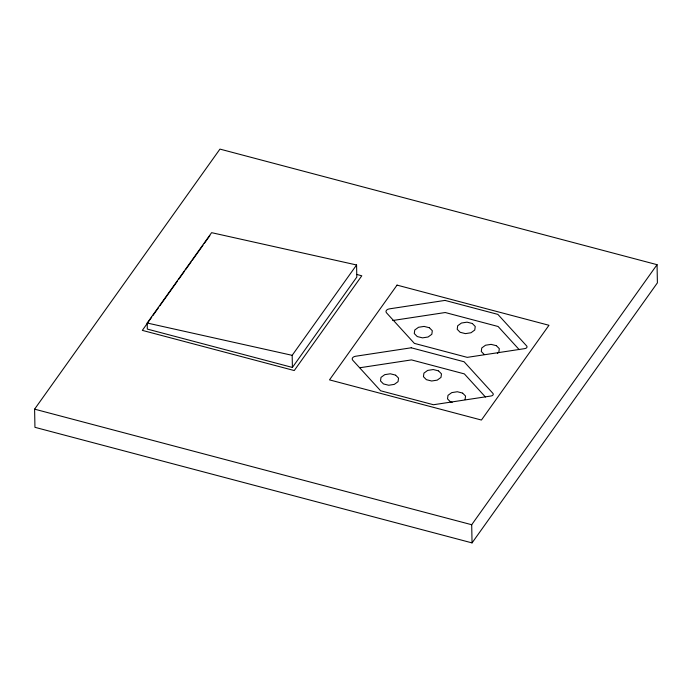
<?xml version="1.0" encoding="UTF-8"?>
<svg xmlns="http://www.w3.org/2000/svg" width="692" height="692" viewBox="0 0 692 692"><rect width="100%" height="100%" fill="white"/><g stroke="black" fill="none" stroke-linecap="round" stroke-linejoin="round"><path stroke-width="1.04" d="M465.059 399.613L465.552 396.066L462.766 393.238M34.6 409.154L219.952 149.1L657.054 264.681L657.4 282.846L472.048 542.9L34.946 427.319L34.6 409.154L471.702 524.726L657.054 264.681M147.197 323.026L211.605 232.668L356.579 264.975L356.804 277.085L292.405 367.443L147.318 329.081L147.197 323.026L292.171 355.333L356.579 264.975M151.704 317.213L142.327 330.378L294.256 370.549L361.795 275.788L356.596 274.413M152.958 315.465L158.589 307.568M159.835 305.812L177.351 281.246M178.597 279.49L184.228 271.593M185.482 269.837L191.104 261.939M192.359 260.183L202.99 245.271M204.244 243.515L209.866 235.617M497.332 353.318L498.828 352.228L499.321 348.69L496.536 345.853M392.719 320.508L445.233 312.524L498.11 326.503L519.208 349.642M359.996 367.729L411.463 359.901L464.341 373.888L485.438 397.018M472.29 323.484L467.022 322.161L461.443 323.034L457.697 325.759L457.204 329.297L460.154 332.298L465.431 333.622L471.001 332.757L474.755 330.032L475.248 326.486L472.463 323.657M429.369 327.731L424.092 326.408L418.522 327.281L414.767 330.006L414.274 333.544L417.233 336.546L422.501 337.869L428.08 337.004L431.825 334.279L432.318 330.733L429.533 327.896M496.372 345.68L491.095 344.365L485.524 345.23L481.77 347.955L481.277 351.493L484.236 354.503M438.52 370.869L433.253 369.545L427.673 370.41L423.928 373.135L423.435 376.682L426.384 379.683L431.652 381.007L437.232 380.133L440.986 377.408L441.479 373.87L438.685 371.033M395.599 375.116L390.323 373.792L384.752 374.657L380.998 377.382L380.505 380.929L383.454 383.93L388.731 385.254L394.302 384.38L398.056 381.655L398.549 378.117L395.763 375.28M462.602 393.065L457.326 391.741L451.755 392.615L448.001 395.34L447.508 398.877L450.457 401.879L452.213 402.32M471.702 524.726L472.048 542.9M292.171 355.333L292.405 367.443M397.044 285.113L329.504 379.873L481.433 420.044L548.972 325.283L397.044 285.113M444.999 300.406L389.337 308.874A4.325 2.682 -1.1 0 0 386.517 312.827L414.37 343.379L467.247 357.366L524.804 348.612A2.88 1.791 -1.1 0 0 526.681 345.974L497.877 314.393L444.999 300.406M411.23 347.791L355.558 356.259A4.325 2.682 -1.1 0 0 352.738 360.212L380.6 390.764L433.477 404.742L491.026 395.997A2.88 1.791 -1.1 0 0 492.912 393.359L464.107 361.769L411.23 347.791"/></g></svg>
